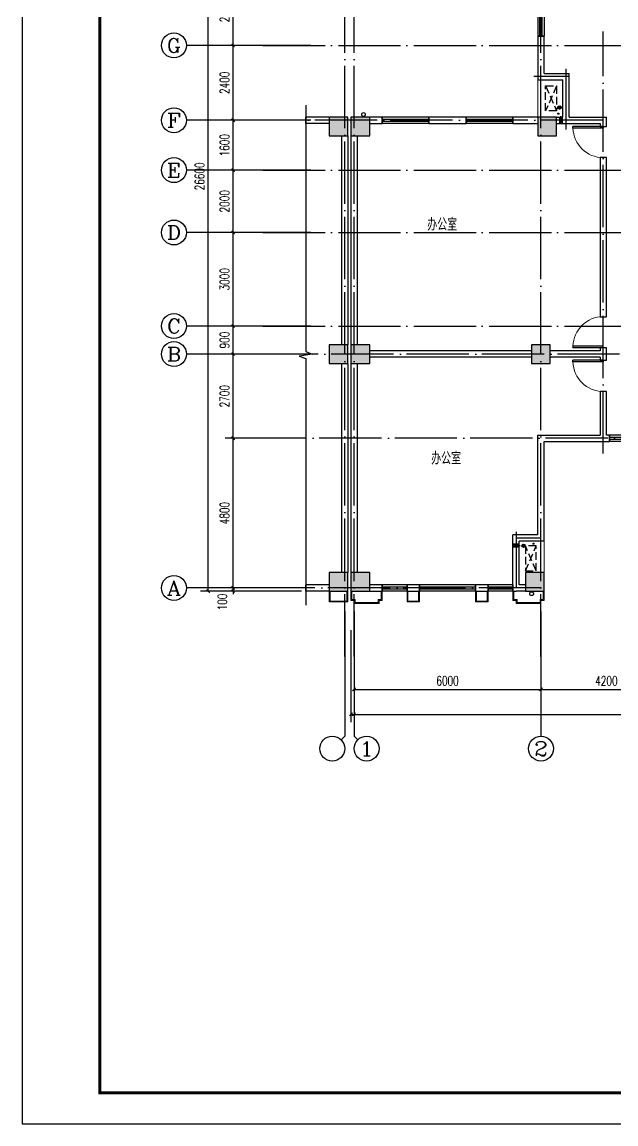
# Model space of a CAD drawing. Extents: x 888742 to 1277419, y 9079 to 622358.
# Drawn here: x 1039583 to 1058652, y 318801 to 354140 of the extents above; entities that cross this region are included whole.
import ezdxf
from ezdxf.enums import TextEntityAlignment as Align

# ---------------------------------------------------------------- set-up
doc = ezdxf.new("R2010")
doc.units = 0
doc.header["$LTSCALE"] = 1000
doc.header["$MEASUREMENT"] = 0
doc.linetypes.add('DASH', pattern=[0.35, 0.25, -0.1])
doc.linetypes.add('DOTE', pattern=[2.42, 2, -0.2, 0.02, -0.2])
for name, color, linetype in [('A_PLAN_FURNITURE', 8, 'Continuous'), ('AXIS', 3, 'Continuous'), ('AXIS_TEXT', 7, 'Continuous'), ('COLUMN', 2, 'Continuous'), ('DIM_SYMB', 3, 'Continuous'), ('DOTE', 14, 'DOTE'), ('PUB_HATCH', 252, 'Continuous'), ('PUB_TEXT', 7, 'Continuous'), ('PUB_TITLE', 4, 'Continuous'), ('RAIN', 220, 'Continuous'), ('WALL', 2, 'Continuous'), ('WINDOW', 142, 'Continuous'), ('排水', 135, 'Continuous'), ('空调', 107, 'Continuous')]:
    doc.layers.add(name, color=color, linetype=linetype)
for name, color, linetype, lineweight in [('厨房卫生间家具', 79, 'Continuous', 9), ('房间家具', 157, 'Continuous', 9), ('面积线', 41, 'Continuous', 20)]:
    doc.layers.add(name, color=color, linetype=linetype, lineweight=lineweight)
doc.styles.add('_TCH_AXIS', font='COMPLEX', dxfattribs={"bigfont": 'GBCBIG'})
doc.styles.add('_TCH_DIM_T3', font='SIMPLEX', dxfattribs={"width": 0.705882, "bigfont": 'GBCBIG'})
doc.styles.add('COMPLEX', font='COMPLEX')
doc.styles.add('hztxt', font='zn02.shx', dxfattribs={"width": 0.8, "height": 400, "bigfont": 'zn01.shx'})
doc.dimstyles.new('_TCH_ARCH&&100', dxfattribs={"dimtxt": 297.5, "dimasz": 100, "dimexe": 250, "dimexo": 300, "dimgap": 126.25, "dimtad": 1, "dimdec": 0, "dimzin": 0, "dimdsep": 46, "dimtxsty": '_TCH_DIM_T3', "dimblk": 'ARCHTICK', "dimcen": 0.09, "dimclrt": 7, "dimazin": 2, "dimtfac": 1, "dimtdec": 0, "dimtix": 1, "dimtmove": 2, "dimatfit": 3, "dimldrblk": 'ARCHTICK', "dimfxl": 1, "dimtolj": 1, "dimtzin": 0, "dimarcsym": 0})

# ---------------------------------------------------------------- blocks, each defined once
blk = doc.blocks.new('43t42')
at = {"layer": 'A_PLAN_FURNITURE', "linetype": 'DASH', "extrusion": (0, 0, -1)}
blk.add_lwpolyline([(-698650, 447037), (-697850, 447037), (-697850, 447387), (-698650, 447387)], close=True, dxfattribs=at)
at = {"layer": 'A_PLAN_FURNITURE', "linetype": 'DASH'}
for points in [[(698650, 447387), (697850, 447037)], [(698650, 447037), (697850, 447387)]]:
    blk.add_lwpolyline(points, dxfattribs=at)
blk = doc.blocks.new('Kongtiaodaong')
at = {"layer": '空调'}
for points in [[(1247663, -163218), (1247663, -163058), (1247663, -163038), (1247663, -163218), (1247663, -163238)], [(1247703, -163058), (1247703, -163008), (1247703, -163218), (1247703, -163268)], [(1247743, -163218), (1247743, -163058), (1247743, -163038), (1247743, -163218), (1247743, -163238)]]:
    blk.add_lwpolyline(points, dxfattribs=at)
blk = doc.blocks.new('_ArchTick')
at = {"color": 0, "linetype": 'ByBlock', "const_width": 0.4}
blk.add_lwpolyline([(-0.5, -0.5), (0.5, 0.5)], dxfattribs=at)
blk = doc.blocks.new('*D227')
at = {"layer": 'AXIS', "color": 0, "lineweight": -2, "transparency": 16777216}
for p, q in [((1050244, 334938), (1050244, 332488)), ((1056244, 334938), (1056244, 332488)), ((1050244, 332738), (1056244, 332738))]:
    blk.add_line(p, q, dxfattribs=at)
at = {"layer": 'Defpoints', "color": 0, "transparency": 16777216}
for p in [(1050244, 335238), (1056244, 335238), (1056244, 332738)]:
    blk.add_point(p, dxfattribs=at)
at = {"layer": 'AXIS', "color": 0, "lineweight": -2, "transparency": 16777216, "xscale": 100, "yscale": 100, "zscale": 100, "rotation": 180}
blk.add_blockref('_ArchTick', (1050244, 332738), dxfattribs=at)
at = {"layer": 'AXIS', "color": 0, "lineweight": -2, "transparency": 16777216, "xscale": 100, "yscale": 100, "zscale": 100}
blk.add_blockref('_ArchTick', (1056244, 332738), dxfattribs=at)
at = {"layer": 'AXIS', "color": 7, "transparency": 16777216, "insert": (1053244, 333013), "char_height": 297.5, "attachment_point": 5, "style": '_TCH_DIM_T3'}
blk.add_mtext('\\A1;6000', dxfattribs=at)
blk = doc.blocks.new('*D228')
at = {"layer": 'AXIS', "color": 0, "lineweight": -2, "transparency": 16777216}
for p, q in [((1056244, 334938), (1056244, 332488)), ((1060444, 334938), (1060444, 332488)), ((1056244, 332738), (1060444, 332738))]:
    blk.add_line(p, q, dxfattribs=at)
at = {"layer": 'Defpoints', "color": 0, "transparency": 16777216}
for p in [(1056244, 335238), (1060444, 335238), (1060444, 332738)]:
    blk.add_point(p, dxfattribs=at)
at = {"layer": 'AXIS', "color": 0, "lineweight": -2, "transparency": 16777216, "xscale": 100, "yscale": 100, "zscale": 100, "rotation": 180}
blk.add_blockref('_ArchTick', (1056244, 332738), dxfattribs=at)
at = {"layer": 'AXIS', "color": 0, "lineweight": -2, "transparency": 16777216, "xscale": 100, "yscale": 100, "zscale": 100}
blk.add_blockref('_ArchTick', (1060444, 332738), dxfattribs=at)
at = {"layer": 'AXIS', "color": 7, "transparency": 16777216, "insert": (1058344, 333013), "char_height": 297.5, "attachment_point": 5, "style": '_TCH_DIM_T3'}
blk.add_mtext('\\A1;4200', dxfattribs=at)
blk = doc.blocks.new('*D235')
at = {"layer": 'AXIS', "color": 0, "lineweight": -2, "transparency": 16777216}
for p, q in [((1050144, 334638), (1050144, 331688)), ((1104344, 334638), (1104344, 331688)), ((1050144, 331938), (1104344, 331938))]:
    blk.add_line(p, q, dxfattribs=at)
at = {"layer": 'Defpoints', "color": 0, "transparency": 16777216}
for p in [(1050144, 334938), (1104344, 334938), (1104344, 331938)]:
    blk.add_point(p, dxfattribs=at)
at = {"layer": 'AXIS', "color": 0, "lineweight": -2, "transparency": 16777216, "xscale": 100, "yscale": 100, "zscale": 100, "rotation": 180}
blk.add_blockref('_ArchTick', (1050144, 331938), dxfattribs=at)
at = {"layer": 'AXIS', "color": 0, "lineweight": -2, "transparency": 16777216, "xscale": 100, "yscale": 100, "zscale": 100}
blk.add_blockref('_ArchTick', (1104344, 331938), dxfattribs=at)
at = {"layer": 'AXIS', "color": 7, "transparency": 16777216, "insert": (1077244, 332213), "char_height": 297.5, "attachment_point": 5, "style": '_TCH_DIM_T3'}
blk.add_mtext('\\A1;54200', dxfattribs=at)
blk = doc.blocks.new('*D295')
at = {"layer": 'AXIS', "color": 0, "lineweight": -2, "transparency": 16777216}
for p, q in [((1046360, 335991), (1046360, 336091)), ((1048560, 335991), (1046110, 335991)), ((1048560, 335891), (1046110, 335891)), ((1046360, 335891), (1046360, 335991)), ((1046360, 335891), (1046360, 335791))]:
    blk.add_line(p, q, dxfattribs=at)
at = {"layer": 'Defpoints', "color": 0, "transparency": 16777216}
for p in [(1046360, 335991), (1048860, 335991), (1048860, 335891)]:
    blk.add_point(p, dxfattribs=at)
at = {"layer": 'AXIS', "color": 0, "lineweight": -2, "transparency": 16777216, "xscale": 100, "yscale": 100, "zscale": 100}
for p, rotation in [((1046360, 335991), 270), ((1046360, 335891), 90)]:
    blk.add_blockref('_ArchTick', p, dxfattribs=dict(at, rotation=rotation))
at = {"layer": 'AXIS', "color": 7, "transparency": 16777216, "insert": (1046015, 335541), "char_height": 297.5, "attachment_point": 5, "rotation": 90, "style": '_TCH_DIM_T3'}
blk.add_mtext('\\A1;100', dxfattribs=at)
blk = doc.blocks.new('*D296')
at = {"layer": 'AXIS', "color": 0, "lineweight": -2, "transparency": 16777216}
for p, q in [((1048560, 340791), (1046110, 340791)), ((1046360, 335991), (1046360, 340791)), ((1048560, 335991), (1046110, 335991))]:
    blk.add_line(p, q, dxfattribs=at)
at = {"layer": 'Defpoints', "color": 0, "transparency": 16777216}
for p in [(1046360, 340791), (1048860, 340791), (1048860, 335991)]:
    blk.add_point(p, dxfattribs=at)
at = {"layer": 'AXIS', "color": 0, "lineweight": -2, "transparency": 16777216, "xscale": 100, "yscale": 100, "zscale": 100}
for p, rotation in [((1046360, 340791), 90), ((1046360, 335991), 270)]:
    blk.add_blockref('_ArchTick', p, dxfattribs=dict(at, rotation=rotation))
at = {"layer": 'AXIS', "color": 7, "transparency": 16777216, "insert": (1046085, 338391), "char_height": 297.5, "attachment_point": 5, "rotation": 90, "style": '_TCH_DIM_T3'}
blk.add_mtext('\\A1;4800', dxfattribs=at)
blk = doc.blocks.new('*D297')
at = {"layer": 'AXIS', "color": 0, "lineweight": -2, "transparency": 16777216}
for p, q in [((1048560, 343491), (1046110, 343491)), ((1046360, 340791), (1046360, 343491)), ((1048560, 340791), (1046110, 340791))]:
    blk.add_line(p, q, dxfattribs=at)
at = {"layer": 'Defpoints', "color": 0, "transparency": 16777216}
for p in [(1046360, 343491), (1048860, 343491), (1048860, 340791)]:
    blk.add_point(p, dxfattribs=at)
at = {"layer": 'AXIS', "color": 0, "lineweight": -2, "transparency": 16777216, "xscale": 100, "yscale": 100, "zscale": 100}
for p, rotation in [((1046360, 343491), 90), ((1046360, 340791), 270)]:
    blk.add_blockref('_ArchTick', p, dxfattribs=dict(at, rotation=rotation))
at = {"layer": 'AXIS', "color": 7, "transparency": 16777216, "insert": (1046085, 342141), "char_height": 297.5, "attachment_point": 5, "rotation": 90, "style": '_TCH_DIM_T3'}
blk.add_mtext('\\A1;2700', dxfattribs=at)
blk = doc.blocks.new('*D298')
at = {"layer": 'AXIS', "color": 0, "lineweight": -2, "transparency": 16777216}
for p, q in [((1048560, 344391), (1046110, 344391)), ((1046360, 343491), (1046360, 344391)), ((1048560, 343491), (1046110, 343491))]:
    blk.add_line(p, q, dxfattribs=at)
at = {"layer": 'Defpoints', "color": 0, "transparency": 16777216}
for p in [(1046360, 344391), (1048860, 344391), (1048860, 343491)]:
    blk.add_point(p, dxfattribs=at)
at = {"layer": 'AXIS', "color": 0, "lineweight": -2, "transparency": 16777216, "xscale": 100, "yscale": 100, "zscale": 100}
for p, rotation in [((1046360, 344391), 90), ((1046360, 343491), 270)]:
    blk.add_blockref('_ArchTick', p, dxfattribs=dict(at, rotation=rotation))
at = {"layer": 'AXIS', "color": 7, "transparency": 16777216, "insert": (1046085, 343941), "char_height": 297.5, "attachment_point": 5, "rotation": 90, "style": '_TCH_DIM_T3'}
blk.add_mtext('\\A1;900', dxfattribs=at)
blk = doc.blocks.new('*D299')
at = {"layer": 'AXIS', "color": 0, "lineweight": -2, "transparency": 16777216}
for p, q in [((1048560, 347391), (1046110, 347391)), ((1046360, 344391), (1046360, 347391)), ((1048560, 344391), (1046110, 344391))]:
    blk.add_line(p, q, dxfattribs=at)
at = {"layer": 'Defpoints', "color": 0, "transparency": 16777216}
for p in [(1046360, 347391), (1048860, 347391), (1048860, 344391)]:
    blk.add_point(p, dxfattribs=at)
at = {"layer": 'AXIS', "color": 0, "lineweight": -2, "transparency": 16777216, "xscale": 100, "yscale": 100, "zscale": 100}
for p, rotation in [((1046360, 347391), 90), ((1046360, 344391), 270)]:
    blk.add_blockref('_ArchTick', p, dxfattribs=dict(at, rotation=rotation))
at = {"layer": 'AXIS', "color": 7, "transparency": 16777216, "insert": (1046085, 345891), "char_height": 297.5, "attachment_point": 5, "rotation": 90, "style": '_TCH_DIM_T3'}
blk.add_mtext('\\A1;3000', dxfattribs=at)
blk = doc.blocks.new('*D300')
at = {"layer": 'AXIS', "color": 0, "lineweight": -2, "transparency": 16777216}
for p, q in [((1048560, 349391), (1046110, 349391)), ((1046360, 347391), (1046360, 349391)), ((1048560, 347391), (1046110, 347391))]:
    blk.add_line(p, q, dxfattribs=at)
at = {"layer": 'Defpoints', "color": 0, "transparency": 16777216}
for p in [(1046360, 349391), (1048860, 349391), (1048860, 347391)]:
    blk.add_point(p, dxfattribs=at)
at = {"layer": 'AXIS', "color": 0, "lineweight": -2, "transparency": 16777216, "xscale": 100, "yscale": 100, "zscale": 100}
for p, rotation in [((1046360, 349391), 90), ((1046360, 347391), 270)]:
    blk.add_blockref('_ArchTick', p, dxfattribs=dict(at, rotation=rotation))
at = {"layer": 'AXIS', "color": 7, "transparency": 16777216, "insert": (1046085, 348391), "char_height": 297.5, "attachment_point": 5, "rotation": 90, "style": '_TCH_DIM_T3'}
blk.add_mtext('\\A1;2000', dxfattribs=at)
blk = doc.blocks.new('*D301')
at = {"layer": 'AXIS', "color": 0, "lineweight": -2, "transparency": 16777216}
for p, q in [((1048560, 350991), (1046110, 350991)), ((1046360, 349391), (1046360, 350991)), ((1048560, 349391), (1046110, 349391))]:
    blk.add_line(p, q, dxfattribs=at)
at = {"layer": 'Defpoints', "color": 0, "transparency": 16777216}
for p in [(1046360, 350991), (1048860, 350991), (1048860, 349391)]:
    blk.add_point(p, dxfattribs=at)
at = {"layer": 'AXIS', "color": 0, "lineweight": -2, "transparency": 16777216, "xscale": 100, "yscale": 100, "zscale": 100}
for p, rotation in [((1046360, 350991), 90), ((1046360, 349391), 270)]:
    blk.add_blockref('_ArchTick', p, dxfattribs=dict(at, rotation=rotation))
at = {"layer": 'AXIS', "color": 7, "transparency": 16777216, "insert": (1046085, 350191), "char_height": 297.5, "attachment_point": 5, "rotation": 90, "style": '_TCH_DIM_T3'}
blk.add_mtext('\\A1;1600', dxfattribs=at)
blk = doc.blocks.new('*D302')
at = {"layer": 'AXIS', "color": 0, "lineweight": -2, "transparency": 16777216}
for p, q in [((1048560, 353391), (1046110, 353391)), ((1046360, 350991), (1046360, 353391)), ((1048560, 350991), (1046110, 350991))]:
    blk.add_line(p, q, dxfattribs=at)
at = {"layer": 'Defpoints', "color": 0, "transparency": 16777216}
for p in [(1046360, 353391), (1048860, 353391), (1048860, 350991)]:
    blk.add_point(p, dxfattribs=at)
at = {"layer": 'AXIS', "color": 0, "lineweight": -2, "transparency": 16777216, "xscale": 100, "yscale": 100, "zscale": 100}
for p, rotation in [((1046360, 353391), 90), ((1046360, 350991), 270)]:
    blk.add_blockref('_ArchTick', p, dxfattribs=dict(at, rotation=rotation))
at = {"layer": 'AXIS', "color": 7, "transparency": 16777216, "insert": (1046085, 352191), "char_height": 297.5, "attachment_point": 5, "rotation": 90, "style": '_TCH_DIM_T3'}
blk.add_mtext('\\A1;2400', dxfattribs=at)
blk = doc.blocks.new('*D303')
at = {"layer": 'AXIS', "color": 0, "lineweight": -2, "transparency": 16777216}
for p, q in [((1048560, 355591), (1046110, 355591)), ((1046360, 353391), (1046360, 355591)), ((1048560, 353391), (1046110, 353391))]:
    blk.add_line(p, q, dxfattribs=at)
at = {"layer": 'Defpoints', "color": 0, "transparency": 16777216}
for p in [(1046360, 355591), (1048860, 355591), (1048860, 353391)]:
    blk.add_point(p, dxfattribs=at)
at = {"layer": 'AXIS', "color": 0, "lineweight": -2, "transparency": 16777216, "xscale": 100, "yscale": 100, "zscale": 100}
for p, rotation in [((1046360, 355591), 90), ((1046360, 353391), 270)]:
    blk.add_blockref('_ArchTick', p, dxfattribs=dict(at, rotation=rotation))
at = {"layer": 'AXIS', "color": 7, "transparency": 16777216, "insert": (1046085, 354491), "char_height": 297.5, "attachment_point": 5, "rotation": 90, "style": '_TCH_DIM_T3'}
blk.add_mtext('\\A1;2200', dxfattribs=at)
blk = doc.blocks.new('*D306')
at = {"layer": 'AXIS', "color": 0, "lineweight": -2, "transparency": 16777216}
for p, q in [((1048560, 362491), (1045310, 362491)), ((1045560, 335891), (1045560, 362491)), ((1048560, 335891), (1045310, 335891))]:
    blk.add_line(p, q, dxfattribs=at)
at = {"layer": 'Defpoints', "color": 0, "transparency": 16777216}
for p in [(1045560, 362491), (1048860, 362491), (1048860, 335891)]:
    blk.add_point(p, dxfattribs=at)
at = {"layer": 'AXIS', "color": 0, "lineweight": -2, "transparency": 16777216, "xscale": 100, "yscale": 100, "zscale": 100}
for p, rotation in [((1045560, 362491), 90), ((1045560, 335891), 270)]:
    blk.add_blockref('_ArchTick', p, dxfattribs=dict(at, rotation=rotation))
at = {"layer": 'AXIS', "color": 7, "transparency": 16777216, "insert": (1045285, 349191), "char_height": 297.5, "attachment_point": 5, "rotation": 90, "style": '_TCH_DIM_T3'}
blk.add_mtext('\\A1;26600', dxfattribs=at)
blk = doc.blocks.new('*D347')
at = {"layer": 'AXIS', "color": 0, "lineweight": -2, "transparency": 16777216}
for p, q in [((1050244, 334938), (1050244, 332488)), ((1056244, 334938), (1056244, 332488)), ((1050244, 332738), (1056244, 332738))]:
    blk.add_line(p, q, dxfattribs=at)
at = {"layer": 'Defpoints', "color": 0, "transparency": 16777216}
for p in [(1050244, 335238), (1056244, 335238), (1056244, 332738)]:
    blk.add_point(p, dxfattribs=at)
at = {"layer": 'AXIS', "color": 0, "lineweight": -2, "transparency": 16777216, "xscale": 100, "yscale": 100, "zscale": 100, "rotation": 180}
blk.add_blockref('_ArchTick', (1050244, 332738), dxfattribs=at)
at = {"layer": 'AXIS', "color": 0, "lineweight": -2, "transparency": 16777216, "xscale": 100, "yscale": 100, "zscale": 100}
blk.add_blockref('_ArchTick', (1056244, 332738), dxfattribs=at)
at = {"layer": 'AXIS', "color": 7, "transparency": 16777216, "insert": (1053244, 333013), "char_height": 297.5, "attachment_point": 5, "style": '_TCH_DIM_T3'}
blk.add_mtext('\\A1;6000', dxfattribs=at)
blk = doc.blocks.new('*D348')
at = {"layer": 'AXIS', "color": 0, "lineweight": -2, "transparency": 16777216}
for p, q in [((1056244, 334938), (1056244, 332488)), ((1060444, 334938), (1060444, 332488)), ((1056244, 332738), (1060444, 332738))]:
    blk.add_line(p, q, dxfattribs=at)
at = {"layer": 'Defpoints', "color": 0, "transparency": 16777216}
for p in [(1056244, 335238), (1060444, 335238), (1060444, 332738)]:
    blk.add_point(p, dxfattribs=at)
at = {"layer": 'AXIS', "color": 0, "lineweight": -2, "transparency": 16777216, "xscale": 100, "yscale": 100, "zscale": 100, "rotation": 180}
blk.add_blockref('_ArchTick', (1056244, 332738), dxfattribs=at)
at = {"layer": 'AXIS', "color": 0, "lineweight": -2, "transparency": 16777216, "xscale": 100, "yscale": 100, "zscale": 100}
blk.add_blockref('_ArchTick', (1060444, 332738), dxfattribs=at)
at = {"layer": 'AXIS', "color": 7, "transparency": 16777216, "insert": (1058344, 333013), "char_height": 297.5, "attachment_point": 5, "style": '_TCH_DIM_T3'}
blk.add_mtext('\\A1;4200', dxfattribs=at)
blk = doc.blocks.new('*D355')
at = {"layer": 'AXIS', "color": 0, "lineweight": -2, "transparency": 16777216}
for p, q in [((1050244, 334638), (1050244, 331688)), ((1104244, 334638), (1104244, 331688)), ((1050244, 331938), (1104244, 331938))]:
    blk.add_line(p, q, dxfattribs=at)
at = {"layer": 'Defpoints', "color": 0, "transparency": 16777216}
for p in [(1050244, 334938), (1104244, 334938), (1104244, 331938)]:
    blk.add_point(p, dxfattribs=at)
at = {"layer": 'AXIS', "color": 0, "lineweight": -2, "transparency": 16777216, "xscale": 100, "yscale": 100, "zscale": 100, "rotation": 180}
blk.add_blockref('_ArchTick', (1050244, 331938), dxfattribs=at)
at = {"layer": 'AXIS', "color": 0, "lineweight": -2, "transparency": 16777216, "xscale": 100, "yscale": 100, "zscale": 100}
blk.add_blockref('_ArchTick', (1104244, 331938), dxfattribs=at)
at = {"layer": 'AXIS', "color": 7, "transparency": 16777216, "insert": (1077244, 332213), "char_height": 297.5, "attachment_point": 5, "style": '_TCH_DIM_T3'}
blk.add_mtext('\\A1;54000', dxfattribs=at)
blk = doc.blocks.new('$WINLIB2D$00000001')
at = {"color": 0}
for points in [[(-0.5, 0.5), (-0.5, -0.5)], [(-0.5, 0.5), (0.5, 0.5)], [(0.5, -0.5), (0.5, 0.5)], [(0.5, 0.167), (-0.5, 0.167)], [(0.5, -0.167), (-0.5, -0.167)], [(-0.5, -0.5), (0.5, -0.5)]]:
    blk.add_lwpolyline(points, dxfattribs=at)
blk = doc.blocks.new('$DorLib2D$00000001')
for p, q in [((0.45, 0.975), (0.5, 0.975)), ((0.45, 0), (0.45, 0.975)), ((0.5, 0), (0.5, 0.975)), ((0.5, 0), (0.45, 0))]:
    blk.add_line(p, q)
at = {"lineweight": 13}
blk.add_arc((0.475, 0), 0.975, 91.4693, 180, dxfattribs=at)
blk = doc.blocks.new('_AXISO')
blk.add_circle((0, 0), 0.5)
at = {"layer": 'AXIS_TEXT', "style": 'COMPLEX', "width": 1.041667}
blk.add_attdef('A', text='', height=0.56, dxfattribs=at).set_placement((-0.25, -0.28), (0.25, -0.28), align=Align.FIT)

msp = doc.modelspace()

# ---------------------------------------------------------------- hatches: boundary and pattern name
at = {"layer": 'PUB_HATCH'}
for points in [[(1049444, 350491.1), (1050044, 350491.1), (1050044, 351091.1), (1049444, 351091.1)], [(1050144, 350491.1), (1050744, 350491.1), (1050744, 351091.1), (1050144, 351091.1)], [(1056144, 350491.1), (1056744, 350491.1), (1056744, 351091.1), (1056144, 351091.1)], [(1049444, 343191.1), (1050044, 343191.1), (1050044, 343791.1), (1049444, 343791.1)], [(1050144, 343191.1), (1050744, 343191.1), (1050744, 343791.1), (1050144, 343791.1)], [(1055944, 343191.1), (1056544, 343191.1), (1056544, 343791.1), (1055944, 343791.1)], [(1049444, 335891.1), (1050044, 335891.1), (1050044, 336491.1), (1049444, 336491.1)], [(1050144, 335891.1), (1050744, 335891.1), (1050744, 336491.1), (1050144, 336491.1)], [(1055744, 335891.1), (1056344, 335891.1), (1056344, 336491.1), (1055744, 336491.1)]]:
    msp.add_hatch(color=256, dxfattribs=at).paths.add_polyline_path(points)
at = {"layer": '排水'}
h = msp.add_hatch(dxfattribs=at)
h.set_pattern_fill('ANSI31', color=252, scale=15, style=0)
h.set_pattern_definition([(134.9997153, (2535586.972, 1344134.456), (16.83806388, 16.83789657), [])])
edge = h.paths.add_edge_path()
edge.add_arc((1056839.6, 351398.7), 55, 0, 360)
h = msp.add_hatch(dxfattribs=at)
h.set_pattern_fill('ANSI31', color=252, scale=15, style=0)
h.set_pattern_definition([(45.0002847, (-423062.913, 1330080.01), (-16.83806388, 16.83789657), [])])
edge = h.paths.add_edge_path()
edge.add_arc((1055684.5, 337344.2), 55, 0, 360)

# ---------------------------------------------------------------- linework, layer by layer
at = {"layer": 'AXIS'}
for p, q in [((1048859.7, 353390.7), (1044859.7, 353390.7)), ((1048859.7, 350991.1), (1044859.7, 350991.1)), ((1048859.7, 349390.7), (1044859.7, 349390.7)), ((1048859.7, 347390.7), (1044859.7, 347390.7)), ((1048859.7, 344390.7), (1044859.7, 344390.7)), ((1048859.7, 343491.1), (1044859.7, 343491.1)), ((1048859.7, 335991.1), (1044859.7, 335991.1)), ((1049944, 335237.8), (1049944, 331237.8)), ((1050244, 335237.8), (1050244, 331237.8)), ((1056244, 335237.8), (1056244, 331237.8)), ((1049826.9, 331120.6), (1049944, 331237.8)), ((1050361.2, 331120.6), (1050244, 331237.8))]:
    msp.add_line(p, q, dxfattribs=at)
at = {"layer": 'COLUMN'}
for p, q in [((1050044, 351091.1), (1049444, 351091.1)), ((1049444, 351091.1), (1049444, 350491.1)), ((1050044, 350491.1), (1050044, 351091.1)), ((1050744, 351091.1), (1050144, 351091.1)), ((1050144, 351091.1), (1050144, 350491.1)), ((1050744, 350491.1), (1050744, 351091.1)), ((1056744, 351091.1), (1056144, 351091.1)), ((1056144, 351091.1), (1056144, 350491.1)), ((1056744, 350491.1), (1056744, 351091.1)), ((1049444, 350491.1), (1050044, 350491.1)), ((1050144, 350491.1), (1050744, 350491.1)), ((1056144, 350491.1), (1056744, 350491.1)), ((1050044, 343791.1), (1049444, 343791.1)), ((1049444, 343791.1), (1049444, 343191.1)), ((1050044, 343191.1), (1050044, 343791.1)), ((1050744, 343791.1), (1050144, 343791.1)), ((1050144, 343791.1), (1050144, 343191.1)), ((1050744, 343191.1), (1050744, 343791.1)), ((1056544, 343791.1), (1055944, 343791.1)), ((1055944, 343791.1), (1055944, 343191.1)), ((1056544, 343191.1), (1056544, 343791.1)), ((1049444, 343191.1), (1050044, 343191.1)), ((1050144, 343191.1), (1050744, 343191.1)), ((1055944, 343191.1), (1056544, 343191.1)), ((1050044, 336491.1), (1049444, 336491.1)), ((1049444, 336491.1), (1049444, 335891.1)), ((1050044, 335891.1), (1050044, 336491.1)), ((1050744, 336491.1), (1050144, 336491.1)), ((1050144, 336491.1), (1050144, 335891.1)), ((1050744, 335891.1), (1050744, 336491.1)), ((1056344, 336491.1), (1055744, 336491.1)), ((1055744, 336491.1), (1055744, 335891.1)), ((1056344, 335891.1), (1056344, 336491.1)), ((1049444, 335891.1), (1050044, 335891.1)), ((1050144, 335891.1), (1050744, 335891.1)), ((1055744, 335891.1), (1056344, 335891.1))]:
    msp.add_line(p, q, dxfattribs=at)
at = {"layer": 'DIM_SYMB'}
msp.add_lwpolyline([(1048693.3, 351479), (1048693.3, 343570.5), (1048903.3, 343494.1), (1048483.3, 343420), (1048693.3, 343345.5), (1048693.3, 335437)], dxfattribs=at)
at = {"layer": 'DOTE'}
for p, q in [((1049944, 333794.1, 0), (1049944, 363892.7, 0)), ((1050244, 333794.1, 0), (1050244, 363892.7, 0)), ((1056244, 333794.1, 0), (1056244, 363892.7, 0)), ((1058244, 340302, 0), (1058244, 353837.6, 0)), ((1047318.5, 353390.7, 0), (1107169.6, 353390.7)), ((1057144, 352390.7), (1056010.9, 352390.7)), ((1057044, 352637.3), (1057044, 350693.9)), ((1058244, 350991.1, 0), (1047318.5, 350991.1, 0)), ((1047318.5, 349390.7), (1107169.6, 349390.7)), ((1047318.5, 347390.7, 0), (1107169.6, 347390.7)), ((1047318.5, 344390.7, 0), (1107169.6, 344390.7)), ((1107169.6, 343491.1, 0), (1047318.5, 343491.1)), ((1060806.9, 340791.1), (1047318.5, 340791.1, 0)), ((1056244, 337591.1, 0), (1055444, 337591.1)), ((1056244, 335991.1, 0), (1047318.5, 335991.1, 0))]:
    msp.add_line(p, q, dxfattribs=at)
msp.add_lwpolyline([(1055444, 337791.1), (1055444, 335991.1), (1055444, 335991.1)], dxfattribs=at)
at = {"layer": 'PUB_TITLE'}
msp.add_lwpolyline([(1039583, 318801), (1123683, 318801), (1123683, 378201), (1039583, 378201)], close=True, dxfattribs=at)
at = {"layer": 'PUB_TITLE', "const_width": 100}
msp.add_lwpolyline([(1042083, 319801), (1122683, 319801), (1122683, 377201), (1042083, 377201)], close=True, dxfattribs=at)
at = {"layer": 'RAIN'}
for centre in [(1050544.1, 351176.1), (1055944, 335806.1, 0)]:
    msp.add_circle(centre, 60, dxfattribs=at)
at = {"layer": 'WALL'}
for p, q in [((1056344, 353690.7), (1056144, 353690.7)), ((1056144, 353690.7), (1056144, 352290.7)), ((1056344, 352490.7), (1056344, 353690.7)), ((1056344, 352490.7), (1057144, 352490.7)), ((1057144, 351091.1), (1057144, 352490.7)), ((1056144, 352290.7), (1056944, 352290.7)), ((1056944, 351091.1), (1056944, 352290.7)), ((1049444, 351091.1), (1048693.3, 351091.1)), ((1048693.3, 350891.1), (1048693.3, 351091.1)), ((1051144.1, 351091.1), (1050744, 351091.1)), ((1051144.1, 350891.1), (1051144.1, 351091.1)), ((1053843.6, 351091.1), (1052644.1, 351091.1)), ((1052644.1, 351091.1), (1052644.1, 350891.1)), ((1053843.6, 350891.1), (1053843.6, 351091.1)), ((1056144, 351091.1), (1055343.6, 351091.1)), ((1055343.6, 351091.1), (1055343.6, 350891.1)), ((1056744, 351091.1), (1056944, 351091.1)), ((1057144, 351091.1), (1058344, 351091.1)), ((1058344, 350791.1), (1058344, 351091.1)), ((1049444, 350891.1), (1048693.3, 350891.1)), ((1050744, 350891.1), (1051144.1, 350891.1)), ((1052644.1, 350891.1), (1053843.6, 350891.1)), ((1055343.6, 350891.1), (1056144, 350891.1)), ((1056744, 350891.1), (1057044, 350891.1)), ((1057044, 350891.1), (1058144, 350891.1)), ((1058144, 350891.1), (1058144, 350791.1)), ((1058144, 350791.1), (1058344, 350791.1)), ((1049844, 350491.1), (1049844, 343791.1)), ((1050044, 350491.1), (1050044, 343791.1)), ((1050144, 350491.1), (1050144, 343791.1)), ((1050344, 350491.1), (1050344, 343791.1)), ((1058344, 349791.1), (1058144, 349791.1)), ((1058144, 349791.1), (1058144, 344691.1)), ((1058344, 344691.1), (1058344, 349791.1)), ((1058144, 344691.1), (1058344, 344691.1)), ((1055944, 343591.1), (1050744, 343591.1)), ((1058144, 343591.1), (1056544, 343591.1)), ((1058344, 343691.1), (1058144, 343691.1)), ((1058144, 343691.1), (1058144, 343591.1)), ((1058344, 343491.1), (1058344, 343691.1)), ((1049844, 343191.1), (1049844, 336491.1)), ((1050044, 343191.1), (1050044, 336491.1)), ((1050144, 343191.1), (1050144, 336491.1)), ((1050344, 343191.1), (1050344, 336491.1)), ((1055944, 343391.1), (1050744, 343391.1)), ((1058144, 343391.1), (1056544, 343391.1)), ((1058144, 343391.1), (1058144, 343291.1)), ((1058144, 343291.1), (1058344, 343291.1)), ((1058344, 343291.1), (1058344, 343491.1)), ((1058344, 342291.1), (1058144, 342291.1)), ((1058144, 342291.1), (1058144, 340891.1)), ((1058344, 340891.1), (1058344, 342291.1)), ((1056144, 340891.1), (1058144, 340891.1)), ((1056144, 337691.1), (1056144, 340891.1)), ((1056344, 340691.1), (1058244, 340691.1)), ((1056344, 337491.1), (1056344, 340691.1)), ((1058244, 340691.1), (1058444, 340691.1)), ((1058444, 340891.1), (1058344, 340891.1)), ((1058444, 340691.1), (1058444, 340891.1)), ((1056144, 337691.1), (1055344, 337691.1)), ((1055344, 336091.1), (1055344, 337691.1)), ((1056344, 337491.1), (1055544, 337491.1)), ((1055544, 336091.1), (1055544, 337491.1)), ((1049444, 336091.1), (1048693.3, 336091.1)), ((1048693.3, 335891.1), (1048693.3, 336091.1)), ((1051144, 336091.1), (1050744, 336091.1)), ((1051144, 335891.1), (1051144, 336091.1)), ((1052344, 336091.1), (1051944, 336091.1)), ((1051944, 336091.1), (1051944, 335891.1)), ((1052344, 335891.1), (1052344, 336091.1)), ((1054544, 336091.1), (1054144, 336091.1)), ((1054144, 336091.1), (1054144, 335891.1)), ((1054544, 335891.1), (1054544, 336091.1)), ((1055344, 336091.1), (1055344, 335891.1)), ((1055744, 336091.1), (1055544, 336091.1)), ((1049444, 335891.1), (1048693.3, 335891.1)), ((1050744, 335891.1), (1051144, 335891.1)), ((1051944, 335891.1), (1052344, 335891.1)), ((1054144, 335891.1), (1054544, 335891.1)), ((1055344, 335891.1), (1055444, 335891.1)), ((1055744, 335891.1), (1055444, 335891.1))]:
    msp.add_line(p, q, dxfattribs=at)
at = {"layer": '厨房卫生间家具'}
for p, q in [((1056144, 351091.1), (1056144, 352290.7)), ((1056244, 351091.1), (1056244, 352290.7)), ((1056244, 336491.1), (1056244, 337491.1)), ((1056344, 336491.1), (1056344, 337491.1))]:
    msp.add_line(p, q, dxfattribs=at)
at = {"layer": '房间家具'}
for points in [[(1050044, 335891.1), (1050044, 335541.1), (1049444, 335541.1), (1049444, 335891.1)], [(1050014, 335891.1), (1050014, 335571.1), (1049474, 335571.1), (1049474, 335891.1)], [(1050144, 335891.1), (1050144, 335591.1), (1050244, 335591.1), (1050244, 335491.1), (1051044, 335491.1), (1051044, 335591.1), (1051144, 335591.1), (1051144, 335891.1)], [(1050174, 335891.1), (1050174, 335621.1), (1050274, 335621.1), (1050274, 335521.1), (1051014, 335521.1), (1051014, 335621.1), (1051114, 335621.1), (1051114, 335891.1)], [(1052344, 335891.1), (1052344, 335541.1), (1051944, 335541.1), (1051944, 335891.1)], [(1052314, 335891.1), (1052314, 335571.1), (1051974, 335571.1), (1051974, 335891.1)], [(1054544, 335891.1), (1054544, 335541.1), (1054144, 335541.1), (1054144, 335891.1)], [(1054514, 335891.1), (1054514, 335571.1), (1054174, 335571.1), (1054174, 335891.1)], [(1055344, 335891.1), (1055344, 335591.1), (1055444, 335591.1), (1055444, 335491.1), (1056244, 335491.1), (1056244, 335591.1), (1056344, 335591.1), (1056344, 335891.1)], [(1055374, 335891.1), (1055374, 335621.1), (1055474, 335621.1), (1055474, 335521.1), (1056214, 335521.1), (1056214, 335621.1), (1056314, 335621.1), (1056314, 335891.1)]]:
    msp.add_lwpolyline(points, dxfattribs=at)
at = {"layer": '排水'}
for centre, radius in [((1056839.6, 351398.7), 55), ((1056804, 351201.1), 20), ((1055684.5, 337344.2), 55), ((1056004, 337411.1), 20)]:
    msp.add_circle(centre, radius, dxfattribs=at)

# ---------------------------------------------------------------- block references
at = {"rotation": 90}
msp.add_blockref('43t42', (1503781.2, -346558.7), dxfattribs=at)
at = {"xscale": -1, "rotation": 90}
msp.add_blockref('43t42', (1503131.2, 1035190.7), dxfattribs=at)
at = {"layer": 'AXIS'}
ref = msp.add_blockref('_AXISO', (1044459.7, 353390.7), dxfattribs=dict(at, xscale=800, yscale=800, zscale=800))
ref.add_attrib('A', 'G', dxfattribs={"layer": 'AXIS_TEXT', "height": 452.5, "style": '_TCH_AXIS', "width": 1.166667}).set_placement((1044233.5, 353164.4), (1044686, 353164.4), align=Align.FIT)
ref = msp.add_blockref('_AXISO', (1044459.7, 350991.1), dxfattribs=dict(at, xscale=800, yscale=800, zscale=800))
ref.add_attrib('A', 'F', dxfattribs={"layer": 'AXIS_TEXT', "height": 452.5, "style": '_TCH_AXIS', "width": 1.3125}).set_placement((1044233.5, 350764.8), (1044686, 350764.8), align=Align.FIT)
ref = msp.add_blockref('_AXISO', (1044459.7, 349390.7), dxfattribs=dict(at, xscale=800, yscale=800, zscale=800))
ref.add_attrib('A', 'E', dxfattribs={"layer": 'AXIS_TEXT', "height": 452.5, "style": '_TCH_AXIS', "width": 1.3125}).set_placement((1044233.5, 349164.4), (1044686, 349164.4), align=Align.FIT)
ref = msp.add_blockref('_AXISO', (1044459.7, 347390.7), dxfattribs=dict(at, xscale=800, yscale=800, zscale=800))
ref.add_attrib('A', 'D', dxfattribs={"layer": 'AXIS_TEXT', "height": 452.5, "style": '_TCH_AXIS', "width": 1.235294}).set_placement((1044233.5, 347164.4), (1044686, 347164.4), align=Align.FIT)
ref = msp.add_blockref('_AXISO', (1044459.7, 344390.7), dxfattribs=dict(at, xscale=800, yscale=800, zscale=800))
ref.add_attrib('A', 'C', dxfattribs={"layer": 'AXIS_TEXT', "height": 452.5, "style": '_TCH_AXIS', "width": 1.4}).set_placement((1044233.5, 344164.4), (1044686, 344164.4), align=Align.FIT)
ref = msp.add_blockref('_AXISO', (1044459.7, 343491.1), dxfattribs=dict(at, xscale=800, yscale=800, zscale=800))
ref.add_attrib('A', 'B', dxfattribs={"layer": 'AXIS_TEXT', "height": 452.5, "style": '_TCH_AXIS', "width": 1.235294}).set_placement((1044233.5, 343264.8), (1044686, 343264.8), align=Align.FIT)
ref = msp.add_blockref('_AXISO', (1044459.7, 335991.1), dxfattribs=dict(at, xscale=800, yscale=800, zscale=800))
ref.add_attrib('A', 'A', dxfattribs={"layer": 'AXIS_TEXT', "height": 452.5, "style": '_TCH_AXIS', "width": 1.166667}).set_placement((1044233.5, 335764.8), (1044686, 335764.8), align=Align.FIT)
at = {"layer": 'AXIS', "xscale": 800, "yscale": 800, "zscale": 800}
msp.add_blockref('_AXISO', (1049544, 330837.8), dxfattribs=at)
at = {"layer": 'AXIS'}
ref = msp.add_blockref('_AXISO', (1050644, 330837.8), dxfattribs=dict(at, xscale=800, yscale=800, zscale=800))
ref.add_attrib('A', '1', dxfattribs={"layer": 'AXIS_TEXT', "height": 452.5, "style": '_TCH_AXIS', "width": 2.333333}).set_placement((1050417.8, 330611.5), (1050870.3, 330611.5), align=Align.FIT)
ref = msp.add_blockref('_AXISO', (1056244, 330837.8), dxfattribs=dict(at, xscale=800, yscale=800, zscale=800))
ref.add_attrib('A', '2', dxfattribs={"layer": 'AXIS_TEXT', "height": 452.5, "style": '_TCH_AXIS', "width": 1.5}).set_placement((1056017.8, 330611.5), (1056470.3, 330611.5), align=Align.FIT)
at = {"layer": 'WINDOW'}
for name, p, xscale, yscale, zscale, rotation in [('$WINLIB2D$00000001', (1056244, 354490.7), -1600, -200, -1600, 89.99999998552482), ('$WINLIB2D$00000001', (1051894.1, 350991.1), 1500, 200, 1500, 179.9999999867804), ('$WINLIB2D$00000001', (1054593.6, 350991.1), 1500, 200, 1500, 179.9999999867804), ('$DorLib2D$00000001', (1058244, 350291.1), 1000, 1000, 1000, 89.99999999504989), ('$DorLib2D$00000001', (1058244, 344191.1), -1000, 1000, -1000, 89.99999999504989), ('$DorLib2D$00000001', (1058244, 342791.1), 1000, 1000, 1000, 89.99999999505424), ('$WINLIB2D$00000001', (1059194, 340791.1), -1500, -200, -1500, 359.999999986925), ('$WINLIB2D$00000001', (1051544, 335991.1), 800, 200, 800, 180.0000010953729), ('$WINLIB2D$00000001', (1053244, 335991.1), 1800, 200, 1800, 180.0000010953729), ('$WINLIB2D$00000001', (1054944, 335991.1), 800, 200, 800, 180.0000010953729)]:
    msp.add_blockref(name, p, dxfattribs=dict(at, xscale=xscale, yscale=yscale, zscale=zscale, rotation=rotation))
at = {"layer": '面积线'}
for p, rotation in [((-190819.3, 514129.1), 4.464180207735675e-07), ((892306.1, -910352.2), 90)]:
    msp.add_blockref('Kongtiaodaong', p, dxfattribs=dict(at, rotation=rotation))

# ---------------------------------------------------------------- texts
at = {"layer": 'PUB_TEXT', "style": 'hztxt', "width": 0.8}
for p in [(1052592.4, 347448.4, 0), (1052718.8, 339949.2)]:
    msp.add_text('办公室', height=400, dxfattribs=at).set_placement(p)

# ---------------------------------------------------------------- dimensions: what is measured, and where the dimension line sits
at = {"layer": 'AXIS'}
for p1, p2, distance, picture, middle in [((1048859.7, 335891.1), (1048859.7, 362490.7), 3300, '*D306', (1045284.7, 349190.9)), ((1048859.7, 353390.7), (1048859.7, 355590.7), 2500, '*D303', (1046084.7, 354490.7)), ((1048859.7, 350991.1), (1048859.7, 353390.7), 2500, '*D302', (1046084.7, 352190.9)), ((1048859.7, 349390.7), (1048859.7, 350991.1), 2500, '*D301', (1046084.7, 350190.9)), ((1048859.7, 347390.7), (1048859.7, 349390.7), 2500, '*D300', (1046084.7, 348390.7)), ((1048859.7, 344390.7), (1048859.7, 347390.7), 2500, '*D299', (1046084.7, 345890.7)), ((1048859.7, 343491.1), (1048859.7, 344390.7), 2500, '*D298', (1046084.7, 343940.9)), ((1048859.7, 340791.1), (1048859.7, 343491.1), 2500, '*D297', (1046084.7, 342141.1)), ((1048859.7, 335991.1), (1048859.7, 340791.1), 2500, '*D296', (1046084.7, 338391.1)), ((1050244, 335237.8), (1056244, 335237.8), -2500, '*D227', (1053244, 333012.8)), ((1050244, 335237.8), (1056244, 335237.8), -2500, '*D347', (1053244, 333012.8)), ((1056244, 335237.8), (1060444, 335237.8), -2500, '*D228', (1058344, 333012.8)), ((1056244, 335237.8), (1060444, 335237.8), -2500, '*D348', (1058344, 333012.8)), ((1050144, 334937.8), (1104344.1, 334937.8), -3000, '*D235', (1077244, 332212.8)), ((1050244, 334937.8), (1104244, 334937.8), -3000, '*D355', (1077244, 332212.8))]:
    dim = msp.add_aligned_dim(p1=p1, p2=p2, distance=distance, dimstyle='_TCH_ARCH&&100', dxfattribs=at)
    dim.commit()
    dim.dimension.update_dxf_attribs({"geometry": picture, "text_midpoint": middle})
dim = msp.add_linear_dim(base=(1046359.7, 335991.1), p1=(1048859.7, 335891.1), p2=(1048859.7, 335991.1), angle=90, dimstyle='_TCH_ARCH&&100', dxfattribs=at)
dim.commit()
dim.dimension.update_dxf_attribs({"geometry": '*D295', "text_midpoint": (1046014.7, 335541.1), "dimtype": 129})

doc.saveas('drawing.dxf')
